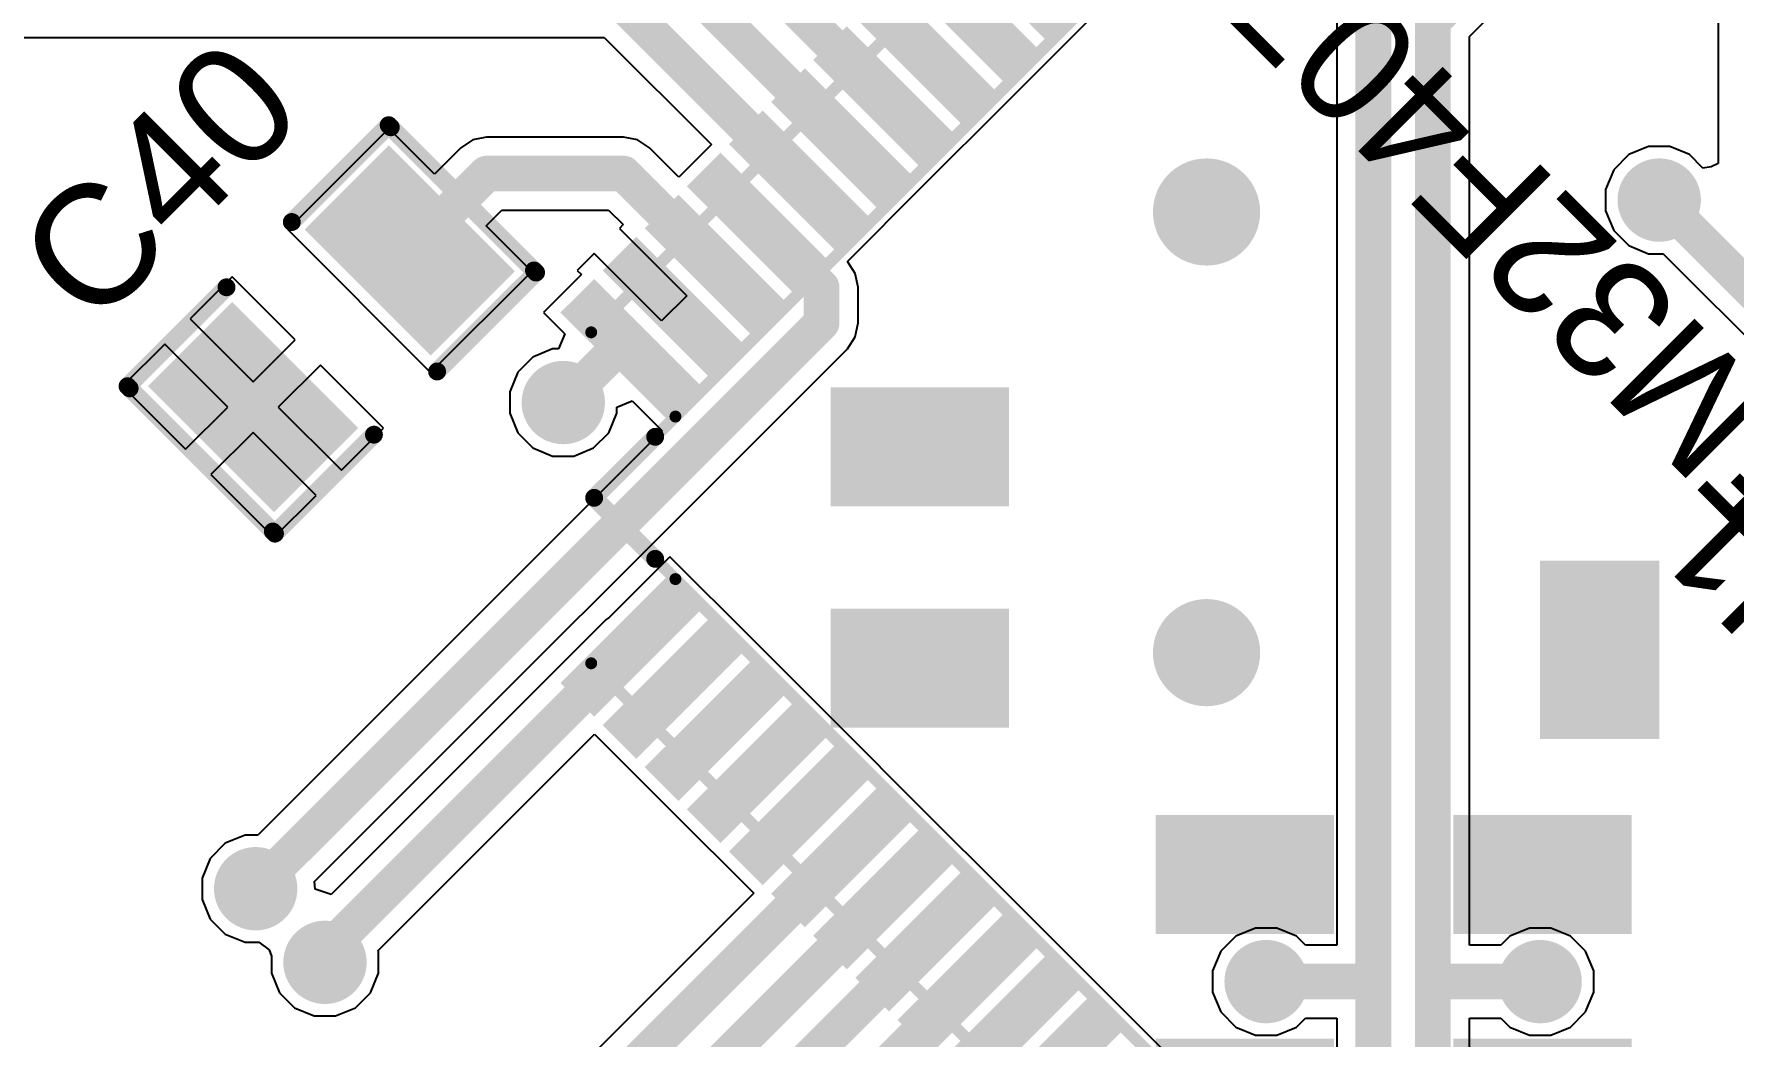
# Model space of a CAD drawing. Header units: millimetres. Extents: x 100 to 300, y 101 to 245.
# Drawn here: x 185.26 to 199.53, y 141.08 to 149.49 of the extents above; entities that cross this region are included whole.
import ezdxf

# ---------------------------------------------------------------- set-up
doc = ezdxf.new("R2010")
doc.units = ezdxf.units.MM
for name, color, linetype in [('BottomPaste', 16, 'Continuous'), ('BottomSolder', 6, 'Continuous'), ('Mechanical11', 56, 'Continuous'), ('Mechanical9', 56, 'Continuous'), ('TopLayer', 1, 'Continuous'), ('TopOverlay', 2, 'Continuous'), ('TopPaste', 8, 'Continuous'), ('TopSolder', 216, 'Continuous'), ('ViaHoleLayer', 16, 'Continuous')]:
    doc.layers.add(name, color=color, linetype=linetype)
doc.styles.add('Arial', font='', dxfattribs={"height": 0.2})
doc.styles.get('Arial').set_extended_font_data('Arial')

# ---------------------------------------------------------------- blocks, each defined once
blk = doc.blocks.new('RES0805_B_2')
at = {"layer": 'BottomPaste'}
for points in [[(-1.38779885, 0.7187006199999999), (-0.48779811, 0.7187006199999999), (-0.48779811, -0.67829938), (-1.38779885, -0.67829938)], [(0.49219993, 0.7187006199999999), (1.39220067, 0.7187006199999999), (1.39220067, -0.67829938), (0.49219993, -0.67829938)]]:
    blk.add_hatch(color=16, dxfattribs=at).paths.add_polyline_path(points)
at = {"layer": 'BottomSolder'}
for points in [[(-1.43779875, 0.76870052), (-0.43779821, 0.76870052), (-0.43779821, -0.72829928), (-1.43779875, -0.72829928)], [(0.44220003, 0.76870052), (1.44220057, 0.76870052), (1.44220057, -0.72829928), (0.44220003, -0.72829928)]]:
    blk.add_hatch(color=6, dxfattribs=at).paths.add_polyline_path(points)
blk = doc.blocks.new('RES0805_B_3')
at = {"layer": 'BottomPaste'}
for points in [[(-1.38779885, 0.7187031599999999), (-0.48779811, 0.7187031599999999), (-0.48779811, -0.6782968399999999), (-1.38779885, -0.6782968399999999)], [(0.49219993, 0.7187031599999999), (1.39220067, 0.7187031599999999), (1.39220067, -0.6782968399999999), (0.49219993, -0.6782968399999999)]]:
    blk.add_hatch(color=16, dxfattribs=at).paths.add_polyline_path(points)
at = {"layer": 'BottomSolder'}
for points in [[(-1.43779875, 0.76870306), (-0.43779821, 0.76870306), (-0.43779821, -0.72829674), (-1.43779875, -0.72829674)], [(0.44220003, 0.76870306), (1.44220057, 0.76870306), (1.44220057, -0.72829674), (0.44220003, -0.72829674)]]:
    blk.add_hatch(color=6, dxfattribs=at).paths.add_polyline_path(points)
blk = doc.blocks.new('LQFP100_66')
at = {"layer": 'TopLayer'}
for points in [[(0.8500008399999999, 8.34999981), (1.15000024, 8.34999981), (1.15000024, 7.14999967), (0.8500008399999999, 7.14999967)], [(1.34999984, 8.34999981), (1.64999924, 8.34999981), (1.64999924, 7.14999967), (1.34999984, 7.14999967)], [(1.84999884, 8.34999981), (2.14999824, 8.34999981), (2.14999824, 7.14999967), (1.84999884, 7.14999967)], [(2.34999784, 8.34999981), (2.64999724, 8.34999981), (2.64999724, 7.14999967), (2.34999784, 7.14999967)], [(2.84999684, 8.34999981), (3.14999624, 8.34999981), (3.14999624, 7.14999967), (2.84999684, 7.14999967)], [(3.34999584, 8.34999981), (3.64999524, 8.34999981), (3.64999524, 7.14999967), (3.34999584, 7.14999967)], [(3.84999484, 8.34999981), (4.14999424, 8.34999981), (4.14999424, 7.14999967), (3.84999484, 7.14999967)], [(4.34999384, 8.34999981), (4.64999324, 8.34999981), (4.64999324, 7.14999967), (4.34999384, 7.14999967)], [(4.84999284, 8.34999981), (5.14999224, 8.34999981), (5.14999224, 7.14999967), (4.84999284, 7.14999967)], [(5.349991839999999, 8.34999981), (5.649991239999999, 8.34999981), (5.649991239999999, 7.14999967), (5.349991839999999, 7.14999967)], [(5.84999084, 8.34999981), (6.149990239999999, 8.34999981), (6.149990239999999, 7.14999967), (5.84999084, 7.14999967)], [(8.34999981, 6.149990239999999), (8.34999981, 5.84999084), (7.14999967, 5.84999084), (7.14999967, 6.149990239999999)], [(8.34999981, 5.649991239999999), (8.34999981, 5.349991839999999), (7.14999967, 5.349991839999999), (7.14999967, 5.649991239999999)], [(8.34999981, 5.14999224), (8.34999981, 4.84999284), (7.14999967, 4.84999284), (7.14999967, 5.14999224)], [(8.34999981, 4.64999324), (8.34999981, 4.34999384), (7.14999967, 4.34999384), (7.14999967, 4.64999324)], [(8.34999981, 4.14999424), (8.34999981, 3.84999484), (7.14999967, 3.84999484), (7.14999967, 4.14999424)], [(8.34999981, 3.64999524), (8.34999981, 3.34999584), (7.14999967, 3.34999584), (7.14999967, 3.64999524)], [(8.34999981, 3.14999624), (8.34999981, 2.84999684), (7.14999967, 2.84999684), (7.14999967, 3.14999624)], [(8.34999981, 2.64999724), (8.34999981, 2.34999784), (7.14999967, 2.34999784), (7.14999967, 2.64999724)], [(8.34999981, 2.14999824), (8.34999981, 1.84999884), (7.14999967, 1.84999884), (7.14999967, 2.14999824)], [(8.34999981, 1.64999924), (8.34999981, 1.34999984), (7.14999967, 1.34999984), (7.14999967, 1.64999924)]]:
    blk.add_hatch(color=1, dxfattribs=at).paths.add_polyline_path(points)
at = {"layer": 'TopPaste'}
for points in [[(0.8500008399999999, 8.34999981), (1.15000024, 8.34999981), (1.15000024, 7.14999967), (0.8500008399999999, 7.14999967)], [(1.34999984, 8.34999981), (1.64999924, 8.34999981), (1.64999924, 7.14999967), (1.34999984, 7.14999967)], [(1.84999884, 8.34999981), (2.14999824, 8.34999981), (2.14999824, 7.14999967), (1.84999884, 7.14999967)], [(2.34999784, 8.34999981), (2.64999724, 8.34999981), (2.64999724, 7.14999967), (2.34999784, 7.14999967)], [(2.84999684, 8.34999981), (3.14999624, 8.34999981), (3.14999624, 7.14999967), (2.84999684, 7.14999967)], [(3.34999584, 8.34999981), (3.64999524, 8.34999981), (3.64999524, 7.14999967), (3.34999584, 7.14999967)], [(3.84999484, 8.34999981), (4.14999424, 8.34999981), (4.14999424, 7.14999967), (3.84999484, 7.14999967)], [(4.34999384, 8.34999981), (4.64999324, 8.34999981), (4.64999324, 7.14999967), (4.34999384, 7.14999967)], [(4.84999284, 8.34999981), (5.14999224, 8.34999981), (5.14999224, 7.14999967), (4.84999284, 7.14999967)], [(5.349991839999999, 8.34999981), (5.649991239999999, 8.34999981), (5.649991239999999, 7.14999967), (5.349991839999999, 7.14999967)], [(5.84999084, 8.34999981), (6.149990239999999, 8.34999981), (6.149990239999999, 7.14999967), (5.84999084, 7.14999967)], [(8.34999981, 6.149990239999999), (8.34999981, 5.84999084), (7.14999967, 5.84999084), (7.14999967, 6.149990239999999)], [(8.34999981, 5.649991239999999), (8.34999981, 5.349991839999999), (7.14999967, 5.349991839999999), (7.14999967, 5.649991239999999)], [(8.34999981, 5.14999224), (8.34999981, 4.84999284), (7.14999967, 4.84999284), (7.14999967, 5.14999224)], [(8.34999981, 4.64999324), (8.34999981, 4.34999384), (7.14999967, 4.34999384), (7.14999967, 4.64999324)], [(8.34999981, 4.14999424), (8.34999981, 3.84999484), (7.14999967, 3.84999484), (7.14999967, 4.14999424)], [(8.34999981, 3.64999524), (8.34999981, 3.34999584), (7.14999967, 3.34999584), (7.14999967, 3.64999524)], [(8.34999981, 3.14999624), (8.34999981, 2.84999684), (7.14999967, 2.84999684), (7.14999967, 3.14999624)], [(8.34999981, 2.64999724), (8.34999981, 2.34999784), (7.14999967, 2.34999784), (7.14999967, 2.64999724)], [(8.34999981, 2.14999824), (8.34999981, 1.84999884), (7.14999967, 1.84999884), (7.14999967, 2.14999824)], [(8.34999981, 1.64999924), (8.34999981, 1.34999984), (7.14999967, 1.34999984), (7.14999967, 1.64999924)]]:
    blk.add_hatch(color=8, dxfattribs=at).paths.add_polyline_path(points)
at = {"layer": 'TopSolder'}
for points in [[(0.8000009399999999, 8.39999971), (1.20000014, 8.39999971), (1.20000014, 7.09999977), (0.8000009399999999, 7.09999977)], [(1.29999994, 8.39999971), (1.69999914, 8.39999971), (1.69999914, 7.09999977), (1.29999994, 7.09999977)], [(1.79999894, 8.39999971), (2.19999814, 8.39999971), (2.19999814, 7.09999977), (1.79999894, 7.09999977)], [(2.29999794, 8.39999971), (2.69999714, 8.39999971), (2.69999714, 7.09999977), (2.29999794, 7.09999977)], [(2.79999694, 8.39999971), (3.19999614, 8.39999971), (3.19999614, 7.09999977), (2.79999694, 7.09999977)], [(3.29999594, 8.39999971), (3.69999514, 8.39999971), (3.69999514, 7.09999977), (3.29999594, 7.09999977)], [(3.799994939999999, 8.39999971), (4.19999414, 8.39999971), (4.19999414, 7.09999977), (3.799994939999999, 7.09999977)], [(4.299993939999999, 8.39999971), (4.69999314, 8.39999971), (4.69999314, 7.09999977), (4.299993939999999, 7.09999977)], [(4.79999294, 8.39999971), (5.199992139999999, 8.39999971), (5.199992139999999, 7.09999977), (4.79999294, 7.09999977)], [(5.299991939999999, 8.39999971), (5.69999114, 8.39999971), (5.69999114, 7.09999977), (5.299991939999999, 7.09999977)], [(5.79999094, 8.39999971), (6.19999014, 8.39999971), (6.19999014, 7.09999977), (5.79999094, 7.09999977)], [(8.39999971, 6.19999014), (8.39999971, 5.79999094), (7.09999977, 5.79999094), (7.09999977, 6.19999014)], [(8.39999971, 5.69999114), (8.39999971, 5.299991939999999), (7.09999977, 5.299991939999999), (7.09999977, 5.69999114)], [(8.39999971, 5.199992139999999), (8.39999971, 4.79999294), (7.09999977, 4.79999294), (7.09999977, 5.199992139999999)], [(8.39999971, 4.69999314), (8.39999971, 4.299993939999999), (7.09999977, 4.299993939999999), (7.09999977, 4.69999314)], [(8.39999971, 4.19999414), (8.39999971, 3.799994939999999), (7.09999977, 3.799994939999999), (7.09999977, 4.19999414)], [(8.39999971, 3.69999514), (8.39999971, 3.29999594), (7.09999977, 3.29999594), (7.09999977, 3.69999514)], [(8.39999971, 3.19999614), (8.39999971, 2.79999694), (7.09999977, 2.79999694), (7.09999977, 3.19999614)], [(8.39999971, 2.69999714), (8.39999971, 2.29999794), (7.09999977, 2.29999794), (7.09999977, 2.69999714)], [(8.39999971, 2.19999814), (8.39999971, 1.79999894), (7.09999977, 1.79999894), (7.09999977, 2.19999814)], [(8.39999971, 1.69999914), (8.39999971, 1.29999994), (7.09999977, 1.29999994), (7.09999977, 1.69999914)]]:
    blk.add_hatch(color=216, dxfattribs=at).paths.add_polyline_path(points)
at = {"layer": 'Mechanical11', "const_width": 0.0999998}
for points in [[(6.13499916, 8.09999904), (-6.13499916, 8.09999904)], [(6.13499916, 8.09999904), (6.13499916, 7.10000104)], [(7.10000104, 7.10000104), (-7.10000104, 7.10000104)], [(7.10000104, 7.10000104), (7.10000104, -7.10000104)], [(8.09999904, 6.13499916), (7.10000104, 6.13499916)], [(8.09999904, 6.13499916), (8.09999904, -6.13499916)]]:
    blk.add_lwpolyline(points, dxfattribs=at)
at = {"layer": 'Mechanical11', "const_width": 0.0499999}
for points in [[(6.110000479999999, 8.09999904, 1), (6.15999784, 8.09999904, 1)], [(6.110000479999999, 8.09999904, 1), (6.15999784, 8.09999904, 1)], [(6.110000479999999, 7.10000104, 1), (6.15999784, 7.10000104, 1)], [(7.075002359999999, 7.10000104, 1), (7.124999719999999, 7.10000104, 1)], [(7.075002359999999, 7.10000104, 1), (7.124999719999999, 7.10000104, 1)], [(7.075002359999999, 6.13499916, 1), (7.124999719999999, 6.13499916, 1)], [(8.07500036, 6.13499916, 1), (8.12499772, 6.13499916, 1)], [(8.07500036, 6.13499916, 1), (8.12499772, 6.13499916, 1)]]:
    blk.add_lwpolyline(points, format="xyb", close=True, dxfattribs=at)
at = {"layer": 'TopOverlay', "const_width": 0.1499997}
for points in [[(7.10000104, 7.10000104), (6.37500122, 7.100003579999999)], [(7.10000104, 7.10000104), (7.100003579999999, 6.37500122)]]:
    blk.add_lwpolyline(points, dxfattribs=at)
at = {"layer": 'TopOverlay', "const_width": 0.07499858}
for points in [[(6.33750066, 7.100003579999999, 1), (6.412501779999999, 7.100003579999999, 1)], [(7.06250048, 7.10000104, 1), (7.137501599999999, 7.10000104, 1)], [(7.06250048, 7.10000104, 1), (7.137501599999999, 7.10000104, 1)], [(7.062503019999999, 6.37500122, 1), (7.137504139999999, 6.37500122, 1)]]:
    blk.add_lwpolyline(points, format="xyb", close=True, dxfattribs=at)
at = {"layer": 'Mechanical9'}
for s, p in [('U1', (-1.20000014, 0.15500096)), ('STM32F407VGT6', (-1.08000038, -0.49500028))]:
    blk.add_text(s, height=1.00000054, dxfattribs=at).set_placement(p)
blk = doc.blocks.new('CAP0805_165')
at = {"layer": 'TopLayer'}
for points in [[(-1.37900029, 0.70449948), (-0.47899955, 0.70449948), (-0.47899955, -0.69250052), (-1.37900029, -0.69250052)], [(0.48100107, 0.70449948), (1.38100181, 0.70449948), (1.38100181, -0.69250052), (0.48100107, -0.69250052)]]:
    blk.add_hatch(color=1, dxfattribs=at).paths.add_polyline_path(points)
at = {"layer": 'TopPaste'}
for points in [[(-1.37900029, 0.70449948), (-0.47899955, 0.70449948), (-0.47899955, -0.69250052), (-1.37900029, -0.69250052)], [(0.48100107, 0.70449948), (1.38100181, 0.70449948), (1.38100181, -0.69250052), (0.48100107, -0.69250052)]]:
    blk.add_hatch(color=8, dxfattribs=at).paths.add_polyline_path(points)
at = {"layer": 'TopSolder'}
for points in [[(-1.42900019, 0.7544993799999999), (-0.42899965, 0.7544993799999999), (-0.42899965, -0.7425004199999999), (-1.42900019, -0.7425004199999999)], [(0.4310011699999999, 0.7544993799999999), (1.43100171, 0.7544993799999999), (1.43100171, -0.7425004199999999), (0.4310011699999999, -0.7425004199999999)]]:
    blk.add_hatch(color=216, dxfattribs=at).paths.add_polyline_path(points)
at = {"layer": 'TopOverlay', "const_width": 0.1499997}
for points in [[(-1.55000198, 0.8750020599999999), (-0.37500052, 0.8750020599999999)], [(-1.54999944, 0.8499983), (-1.54999944, -0.8499983)], [(0.3999992, 0.87499952), (1.54999944, 0.87499952)], [(1.54999944, 0.8499983), (1.54999944, -0.85000338)], [(-1.55000198, -0.8750020599999999), (-0.37500052, -0.8750020599999999)], [(0.37500052, -0.8750045999999999), (1.54999944, -0.8750045999999999)]]:
    blk.add_lwpolyline(points, dxfattribs=at)
at = {"layer": 'TopOverlay', "const_width": 0.07499858}
for points in [[(-1.58750254, 0.8750020599999999, 1), (-1.51250142, 0.8750020599999999, 1)], [(-1.5875, 0.8499983, 1), (-1.51249888, 0.8499983, 1)], [(-0.41250108, 0.8750020599999999, 1), (-0.33749996, 0.8750020599999999, 1)], [(0.36249864, 0.87499952, 1), (0.43749976, 0.87499952, 1)], [(1.51249888, 0.87499952, 1), (1.5875, 0.87499952, 1)], [(1.51249888, 0.8499983, 1), (1.5875, 0.8499983, 1)], [(-1.58750254, -0.8750020599999999, 1), (-1.51250142, -0.8750020599999999, 1)], [(-1.5875, -0.8499983, 1), (-1.51249888, -0.8499983, 1)], [(-0.41250108, -0.8750020599999999, 1), (-0.33749996, -0.8750020599999999, 1)], [(0.33749996, -0.8750045999999999, 1), (0.41250108, -0.8750045999999999, 1)], [(1.51249888, -0.85000338, 1), (1.5875, -0.85000338, 1)], [(1.51249888, -0.8750045999999999, 1), (1.5875, -0.8750045999999999, 1)]]:
    blk.add_lwpolyline(points, format="xyb", close=True, dxfattribs=at)
blk = doc.blocks.new('CAP0805_B_170')
at = {"layer": 'BottomPaste'}
for points in [[(-1.37900029, 0.69250052), (-0.47899955, 0.69250052), (-0.47899955, -0.70449948), (-1.37900029, -0.70449948)], [(0.48100107, 0.69250052), (1.38100181, 0.69250052), (1.38100181, -0.70449948), (0.48100107, -0.70449948)]]:
    blk.add_hatch(color=16, dxfattribs=at).paths.add_polyline_path(points)
at = {"layer": 'BottomSolder'}
for points in [[(-1.42900019, 0.7425004199999999), (-0.42899965, 0.7425004199999999), (-0.42899965, -0.7544993799999999), (-1.42900019, -0.7544993799999999)], [(0.4310011699999999, 0.7425004199999999), (1.43100171, 0.7425004199999999), (1.43100171, -0.7544993799999999), (0.4310011699999999, -0.7544993799999999)]]:
    blk.add_hatch(color=6, dxfattribs=at).paths.add_polyline_path(points)
blk = doc.blocks.new('CAP0805_B_177')
at = {"layer": 'BottomPaste'}
for points in [[(-1.37900029, 0.69250052), (-0.47899955, 0.69250052), (-0.47899955, -0.70449948), (-1.37900029, -0.70449948)], [(0.48100107, 0.69250052), (1.38100181, 0.69250052), (1.38100181, -0.70449948), (0.48100107, -0.70449948)]]:
    blk.add_hatch(color=16, dxfattribs=at).paths.add_polyline_path(points)
at = {"layer": 'BottomSolder'}
for points in [[(-1.42900019, 0.7425004199999999), (-0.42899965, 0.7425004199999999), (-0.42899965, -0.7544993799999999), (-1.42900019, -0.7544993799999999)], [(0.4310011699999999, 0.7425004199999999), (1.43100171, 0.7425004199999999), (1.43100171, -0.7544993799999999), (0.4310011699999999, -0.7544993799999999)]]:
    blk.add_hatch(color=6, dxfattribs=at).paths.add_polyline_path(points)

msp = doc.modelspace()

# ---------------------------------------------------------------- hatches: boundary and pattern name
at = {"layer": 'BottomSolder'}
h = msp.add_hatch(color=6, dxfattribs=at)
edge = h.paths.add_edge_path()
edge.add_arc((195.10000096, 148.00000118), 0.4499991, 0, 360)
h = msp.add_hatch(color=6, dxfattribs=at)
edge = h.paths.add_edge_path()
edge.add_arc((198.90000098, 148.10000098), 0.3499993, 0, 360)
h = msp.add_hatch(color=6, dxfattribs=at)
edge = h.paths.add_edge_path()
edge.add_arc((189.69999906, 146.3999993), 0.3499993, 0, 360)
h = msp.add_hatch(color=6, dxfattribs=at)
edge = h.paths.add_edge_path()
edge.add_arc((195.10000096, 144.30000096), 0.4499991, 0, 360)
h = msp.add_hatch(color=6, dxfattribs=at)
edge = h.paths.add_edge_path()
edge.add_arc((187.11793666, 142.31795514), 0.3499993, 0, 360)
h = msp.add_hatch(color=6, dxfattribs=at)
edge = h.paths.add_edge_path()
edge.add_arc((187.6996246, 141.6997166), 0.3499993, 0, 360)
h = msp.add_hatch(color=6, dxfattribs=at)
edge = h.paths.add_edge_path()
edge.add_arc((195.59999996, 141.53779668), 0.3499993, 0, 360)
h = msp.add_hatch(color=6, dxfattribs=at)
edge = h.paths.add_edge_path()
edge.add_arc((197.90000044, 141.53779668), 0.3499993, 0, 360)
at = {"layer": 'TopLayer'}
h = msp.add_hatch(color=1, dxfattribs=at)
edge = h.paths.add_edge_path()
edge.add_arc((195.10000096, 148.00000118), 0.3999992, 0, 360)
h = msp.add_hatch(color=1, dxfattribs=at)
edge = h.paths.add_edge_path()
edge.add_arc((198.90000098, 148.10000098), 0.2999994, 0, 360)
h = msp.add_hatch(color=1, dxfattribs=at)
edge = h.paths.add_edge_path()
edge.add_arc((189.69999906, 146.3999993), 0.2999994, 0, 360)
h = msp.add_hatch(color=1, dxfattribs=at)
edge = h.paths.add_edge_path()
edge.add_arc((195.10000096, 144.30000096), 0.3999992, 0, 360)
h = msp.add_hatch(color=1, dxfattribs=at)
edge = h.paths.add_edge_path()
edge.add_arc((187.11793666, 142.31795514), 0.2999994, 0, 360)
h = msp.add_hatch(color=1, dxfattribs=at)
edge = h.paths.add_edge_path()
edge.add_arc((187.6996246, 141.6997166), 0.2999994, 0, 360)
h = msp.add_hatch(color=1, dxfattribs=at)
edge = h.paths.add_edge_path()
edge.add_arc((195.59999996, 141.53779668), 0.2999994, 0, 360)
h = msp.add_hatch(color=1, dxfattribs=at)
edge = h.paths.add_edge_path()
edge.add_arc((197.90000044, 141.53779668), 0.2999994, 0, 360)
at = {"layer": 'TopSolder'}
h = msp.add_hatch(color=216, dxfattribs=at)
edge = h.paths.add_edge_path()
edge.add_arc((195.10000096, 148.00000118), 0.4499991, 0, 360)
h = msp.add_hatch(color=216, dxfattribs=at)
edge = h.paths.add_edge_path()
edge.add_arc((198.90000098, 148.10000098), 0.3499993, 0, 360)
h = msp.add_hatch(color=216, dxfattribs=at)
edge = h.paths.add_edge_path()
edge.add_arc((189.69999906, 146.3999993), 0.3499993, 0, 360)
h = msp.add_hatch(color=216, dxfattribs=at)
edge = h.paths.add_edge_path()
edge.add_arc((195.10000096, 144.30000096), 0.4499991, 0, 360)
h = msp.add_hatch(color=216, dxfattribs=at)
edge = h.paths.add_edge_path()
edge.add_arc((187.11793666, 142.31795514), 0.3499993, 0, 360)
h = msp.add_hatch(color=216, dxfattribs=at)
edge = h.paths.add_edge_path()
edge.add_arc((187.6996246, 141.6997166), 0.3499993, 0, 360)
h = msp.add_hatch(color=216, dxfattribs=at)
edge = h.paths.add_edge_path()
edge.add_arc((195.59999996, 141.53779668), 0.3499993, 0, 360)
h = msp.add_hatch(color=216, dxfattribs=at)
edge = h.paths.add_edge_path()
edge.add_arc((197.90000044, 141.53779668), 0.3499993, 0, 360)
at = {"layer": 'ViaHoleLayer'}
h = msp.add_hatch(color=16, dxfattribs=at)
edge = h.paths.add_edge_path()
edge.add_arc((195.10000096, 148.00000118), 0.2499995, 0, 360)
h = msp.add_hatch(color=16, dxfattribs=at)
edge = h.paths.add_edge_path()
edge.add_arc((198.90000098, 148.10000098), 0.1499997, 0, 360)
h = msp.add_hatch(color=16, dxfattribs=at)
edge = h.paths.add_edge_path()
edge.add_arc((189.69999906, 146.3999993), 0.1499997, 0, 360)
h = msp.add_hatch(color=16, dxfattribs=at)
edge = h.paths.add_edge_path()
edge.add_arc((195.10000096, 144.30000096), 0.2499995, 0, 360)
h = msp.add_hatch(color=16, dxfattribs=at)
edge = h.paths.add_edge_path()
edge.add_arc((187.11793666, 142.31795514), 0.1499997, 0, 360)
h = msp.add_hatch(color=16, dxfattribs=at)
edge = h.paths.add_edge_path()
edge.add_arc((187.6996246, 141.6997166), 0.1499997, 0, 360)
h = msp.add_hatch(color=16, dxfattribs=at)
edge = h.paths.add_edge_path()
edge.add_arc((195.59999996, 141.53779668), 0.1499997, 0, 360)
h = msp.add_hatch(color=16, dxfattribs=at)
edge = h.paths.add_edge_path()
edge.add_arc((197.90000044, 141.53779668), 0.1499997, 0, 360)

# ---------------------------------------------------------------- linework, layer by layer
at = {"layer": 'TopLayer'}
for p, q in [((197.30587666, 149.47330024), (198.98257638, 151.14999996)), ((199.39412242, 151.1781203), (199.39412242, 148.40820966)), ((196.19412374, 150.49998856), (196.19412374, 141.84367618)), ((193.42391084, 148.92340548), (194.13101636, 149.630511)), ((156.87111882, 149.46606378), (190.0445145, 149.46606378)), ((190.0445145, 149.46606378), (190.94488354, 148.56569474)), ((197.30587666, 141.84367364), (197.30587666, 149.47330024)), ((192.71680532, 148.21629996), (193.42391084, 148.92340548)), ((188.23538426, 148.70101832), (187.38685916, 147.85249322)), ((188.61907666, 148.31732592), (188.23538426, 148.70101832)), ((188.9396399, 148.6049606), (188.84040464, 148.53865644)), ((189.05669326, 148.62824732), (188.9396399, 148.6049606)), ((189.05670596, 148.62824478), (189.05669326, 148.62824732)), ((190.20656396, 148.62824478), (189.05670596, 148.62824478)), ((190.20657666, 148.62824732), (190.20656396, 148.62824478)), ((190.32363002, 148.6049606), (190.20657666, 148.62824732)), ((190.42286528, 148.53865644), (190.32363002, 148.6049606)), ((190.94488354, 148.56569474), (190.67035526, 148.29116646)), ((188.84039956, 148.53864882), (188.61907666, 148.31732592)), ((188.84040464, 148.53865644), (188.84039956, 148.53864882)), ((190.67035526, 148.29116646), (190.42286528, 148.53865644)), ((198.64509674, 148.4814912), (198.51851076, 148.35490522)), ((198.81049138, 148.55000008), (198.64509674, 148.4814912)), ((198.98951058, 148.55000008), (198.81049138, 148.55000008)), ((199.15490522, 148.4814912), (198.98951058, 148.55000008)), ((199.26712242, 148.369274), (199.15490522, 148.4814912)), ((198.51851076, 148.35490522), (198.45000188, 148.18951058)), ((199.33470166, 148.38008932), (199.26712242, 148.369274)), ((199.39412242, 148.40820966), (199.33470166, 148.38008932)), ((192.08456884, 147.58406348), (192.71680532, 148.21629996)), ((198.45000188, 148.18951058), (198.45000188, 148.01049138)), ((189.05165136, 147.88475122), (189.183391, 148.01649086)), ((189.183391, 148.01649086), (190.07987638, 148.01649086)), ((190.07987638, 148.01649086), (190.20242376, 147.89394602)), ((198.45000188, 148.01049138), (198.51851076, 147.84509674)), ((187.38685916, 147.85249322), (188.58681866, 146.65253372)), ((189.43534376, 147.50105882), (189.05165136, 147.88475122)), ((190.20242376, 147.89394602), (190.17122494, 147.8627472)), ((190.17122494, 147.8627472), (190.73691088, 147.2970638)), ((198.51851076, 147.84509674), (198.64509674, 147.71851076)), ((198.64509674, 147.71851076), (198.81049138, 147.65000188)), ((189.9590943, 147.65061656), (189.81767218, 147.50919444)), ((190.5247777, 147.08493316), (189.9590943, 147.65061656)), ((192.08457138, 147.58405586), (192.08456884, 147.58406348)), ((192.150873, 147.48482568), (192.08457138, 147.58405586)), ((198.81049138, 147.65000188), (198.93162906, 147.65000188)), ((198.93162906, 147.65000188), (205.44056448, 141.14106646)), ((186.92016464, 147.45650976), (186.56661442, 147.10295954)), ((187.44942952, 146.92724488), (186.92016464, 147.45650976)), ((188.58681866, 146.65253372), (189.43534376, 147.50105882)), ((189.85302644, 147.47383764), (189.53483048, 147.15564168)), ((189.81767218, 147.50919444), (189.85302644, 147.47383764)), ((192.17415718, 147.36776978), (192.150873, 147.48482568)), ((190.73691088, 147.2970638), (190.5247777, 147.08493316)), ((192.17415718, 147.0683114), (192.17415718, 147.36776978)), ((189.53483048, 147.15564168), (189.71347376, 146.9769984)), ((186.56661442, 147.10295954), (187.0958793, 146.57369466)), ((192.150873, 146.95124534), (192.17415972, 147.0682987)), ((192.17415972, 147.0682987), (192.17415718, 147.0683114)), ((186.35448378, 146.8908289), (186.00092848, 146.5372736)), ((186.88374612, 146.36156402), (186.35448378, 146.8908289)), ((187.0958793, 146.57369466), (187.44942952, 146.92724488)), ((187.61093034, 142.37837158), (192.08456884, 146.85201008)), ((189.61048946, 146.8499984), (189.44509482, 146.78148952)), ((189.66086782, 146.8499984), (189.61048946, 146.8499984)), ((189.71347376, 146.9769984), (189.66086782, 146.8499984)), ((192.08456884, 146.85201008), (192.150873, 146.95124534)), ((187.66156016, 146.71511424), (187.30800994, 146.36156402)), ((188.1908352, 146.1858392), (187.66156016, 146.71511424)), ((189.44509482, 146.78148952), (189.31850884, 146.65490354)), ((189.31850884, 146.65490354), (189.24999996, 146.4895089)), ((186.00092848, 146.5372736), (186.53019336, 146.00800872)), ((189.24999996, 146.4895089), (189.24999996, 146.3104897)), ((186.53019336, 146.00800872), (186.88374612, 146.36156402)), ((187.30800994, 146.36156402), (187.83728498, 145.83228898)), ((189.24999996, 146.3104897), (189.31850884, 146.14509506)), ((190.08148928, 146.14509506), (190.14999816, 146.3104897)), ((190.14999816, 146.36086806), (190.27699816, 146.413474)), ((190.14999816, 146.3104897), (190.14999816, 146.36086806)), ((190.27699816, 146.413474), (190.52893822, 146.16153394)), ((187.0958793, 146.14943084), (186.742324, 145.79587808)), ((187.62515434, 145.62015834), (187.0958793, 146.14943084)), ((190.52893822, 146.16153394), (187.13535852, 142.76795424)), ((187.83728498, 145.83228898), (188.1908352, 146.1858392)), ((189.31850884, 146.14509506), (189.44509482, 146.01850908)), ((189.9549033, 146.01850908), (190.08148928, 146.14509506)), ((189.44509482, 146.01850908), (189.61048946, 145.9500002)), ((189.78950866, 145.9500002), (189.9549033, 146.01850908)), ((189.61048946, 145.9500002), (189.78950866, 145.9500002)), ((186.742324, 145.79587808), (187.27159904, 145.26660304)), ((187.27159904, 145.26660304), (187.62515434, 145.62015834)), ((190.59548876, 145.1050184), (190.08606128, 144.59559092)), ((191.30259428, 144.39791288), (190.59548876, 145.1050184)), ((190.06100164, 144.57884724), (187.75090212, 142.26874772)), ((190.08606128, 144.59559092), (190.06100164, 144.57884724)), ((192.0096998, 143.69080736), (191.30259428, 144.39791288)), ((188.14579084, 141.79848196), (189.96324974, 143.61594086)), ((189.96324974, 143.61594086), (190.59548876, 142.98370184)), ((192.71680532, 142.98370184), (192.0096998, 143.69080736)), ((190.59548876, 142.98370184), (191.2984363, 142.2807543)), ((193.42391084, 142.27659632), (192.71680532, 142.98370184)), ((187.02842706, 142.76795424), (186.86303242, 142.69944536)), ((187.13535852, 142.76795424), (187.02842706, 142.76795424)), ((186.73644644, 142.57285938), (186.66793756, 142.40746474)), ((186.86303242, 142.69944536), (186.73644644, 142.57285938)), ((186.66793756, 142.40746474), (186.66793756, 142.22844554)), ((191.2984363, 142.2807543), (186.82355828, 137.80587628)), ((187.61793312, 142.31538466), (187.61093034, 142.37837158)), ((187.75090212, 142.26874772), (187.61793312, 142.31538466)), ((194.13101636, 141.5694908), (193.42391084, 142.27659632)), ((186.66793756, 142.22844554), (186.73644644, 142.0630509)), ((186.73644644, 142.0630509), (186.86303242, 141.93646492)), ((186.86303242, 141.93646492), (187.02842706, 141.86795604)), ((187.02842706, 141.86795604), (187.14477176, 141.86795604)), ((187.14477176, 141.86795604), (187.23061614, 141.80349592)), ((195.34509572, 141.9192869), (195.21850974, 141.79270092)), ((195.51049036, 141.98779578), (195.34509572, 141.9192869)), ((195.68950956, 141.98779578), (195.51049036, 141.98779578)), ((195.8549042, 141.9192869), (195.68950956, 141.98779578)), ((195.93051492, 141.84367618), (195.8549042, 141.9192869)), ((197.6450962, 141.9192869), (197.56948294, 141.84367364)), ((197.81049084, 141.98779578), (197.6450962, 141.9192869)), ((197.98951004, 141.98779578), (197.81049084, 141.98779578)), ((198.15490468, 141.9192869), (197.98951004, 141.98779578)), ((198.28149066, 141.79270092), (198.15490468, 141.9192869)), ((187.23061614, 141.80349592), (187.2496255, 141.75062328)), ((187.2496255, 141.75062328), (187.2496255, 141.610207)), ((188.1496237, 141.7892262), (188.14579084, 141.79848196)), ((188.1496237, 141.610207), (188.1496237, 141.7892262)), ((195.21850974, 141.79270092), (195.15000086, 141.62730628)), ((196.19412374, 141.84367618), (195.93051492, 141.84367618)), ((197.56948294, 141.84367364), (197.30587666, 141.84367364)), ((198.34999954, 141.62730628), (198.28149066, 141.79270092)), ((187.2496255, 141.610207), (187.31813438, 141.44481236)), ((188.08111482, 141.44481236), (188.1496237, 141.610207)), ((194.83812188, 140.86238528), (194.13101636, 141.5694908)), ((195.15000086, 141.62730628), (195.15000086, 141.44828708)), ((198.34999954, 141.44828708), (198.34999954, 141.62730628)), ((187.31813438, 141.44481236), (187.44472036, 141.31822638)), ((187.95452884, 141.31822638), (188.08111482, 141.44481236)), ((195.15000086, 141.44828708), (195.21850974, 141.28289244)), ((198.28149066, 141.28289244), (198.34999954, 141.44828708)), ((187.44472036, 141.31822638), (187.610115, 141.2497175)), ((187.7891342, 141.2497175), (187.95452884, 141.31822638)), ((195.21850974, 141.28289244), (195.34509572, 141.15630646)), ((198.15490468, 141.15630646), (198.28149066, 141.28289244)), ((187.610115, 141.2497175), (187.7891342, 141.2497175)), ((195.34509572, 141.15630646), (195.51049036, 141.08779758)), ((195.68950956, 141.08779758), (195.8549042, 141.15630646)), ((195.8549042, 141.15630646), (195.93052, 141.23192226)), ((195.93052, 141.23192226), (196.19412374, 141.23192226)), ((196.19412374, 141.23192226), (196.19412374, 139.67231654)), ((197.30587666, 139.06448946), (197.30587666, 141.23191972)), ((197.30587666, 141.23191972), (197.56948294, 141.23191972)), ((197.56948294, 141.23191972), (197.6450962, 141.15630646)), ((197.6450962, 141.15630646), (197.81049084, 141.08779758)), ((197.98951004, 141.08779758), (198.15490468, 141.15630646)), ((195.51049036, 141.08779758), (195.68950956, 141.08779758)), ((197.81049084, 141.08779758), (197.98951004, 141.08779758))]:
    msp.add_line(p, q, dxfattribs=at)
at = {"layer": 'TopLayer', "const_width": 0.2999994}
for points in [[(196.9999997, 149.60000052), (198.99999824, 151.59999906)], [(190.80761432, 151.25685776), (192.75215958, 149.3123125)], [(190.59548622, 150.76188034), (192.39860682, 148.95875974)], [(196.5000007, 141.53779922), (196.5000007, 150.50000126)], [(190.38335304, 150.266908), (192.04505406, 148.60520698)], [(190.17121478, 149.77194074), (191.6915013, 148.25165422)], [(196.9999997, 141.53779668), (196.9999997, 149.60000052)], [(188.41110146, 147.67677602), (189.05669326, 148.32236782)], [(189.05669326, 148.32236782), (190.20657666, 148.32236782)], [(190.20657666, 148.32236782), (190.98439578, 147.5445487)], [(198.90000098, 148.10000098), (198.9142072, 148.10000098)], [(198.9142072, 148.10000098), (206.18718224, 140.82702594)], [(191.33794854, 147.89810146), (191.86828022, 147.36776978)], [(191.86828022, 147.0682987), (191.86828022, 147.36776978)], [(187.11793666, 142.31795514), (191.86828022, 147.0682987)], [(189.69999906, 146.3999993), (190.2073666, 146.90736684)], [(190.2073666, 146.90736684), (190.27729026, 146.83744318)], [(187.75702606, 141.84229442), (190.27729026, 144.36255862)], [(186.95025856, 137.49999932), (192.04505406, 142.59479482)], [(187.10566846, 136.9483037), (192.39860682, 142.24124206)], [(187.26446926, 136.39999898), (192.75215958, 141.8876893)], [(187.75702606, 141.75711806), (187.75702606, 141.84229442)], [(187.6996246, 141.6997166), (187.75702606, 141.75711806)], [(187.47157578, 135.89999998), (193.10571234, 141.53413654)], [(195.6000025, 141.53779922), (196.5000007, 141.53779922)], [(196.5000007, 139.27158582), (196.5000007, 141.53779922)], [(196.9999997, 141.53779668), (197.90000044, 141.53779668)], [(196.9999997, 139.06447676), (196.9999997, 141.53779668)]]:
    msp.add_lwpolyline(points, dxfattribs=at)
at = {"layer": 'TopLayer', "const_width": 0.1499997}
for points in [[(196.92500112, 149.60000052, 1), (197.07499828, 149.60000052, 1)], [(196.92500112, 149.60000052, 1), (197.07499828, 149.60000052, 1)], [(192.677161, 149.3123125, 1), (192.82715816, 149.3123125, 1)], [(192.32360824, 148.95875974, 1), (192.4736054, 148.95875974, 1)], [(191.97005548, 148.60520698, 1), (192.12005264, 148.60520698, 1)], [(188.98169468, 148.32236782, 1), (189.13169184, 148.32236782, 1)], [(188.98169468, 148.32236782, 1), (189.13169184, 148.32236782, 1)], [(190.13157808, 148.32236782, 1), (190.28157524, 148.32236782, 1)], [(190.13157808, 148.32236782, 1), (190.28157524, 148.32236782, 1)], [(191.61650272, 148.25165422, 1), (191.76649988, 148.25165422, 1)], [(198.8250024, 148.10000098, 1), (198.97499956, 148.10000098, 1)], [(198.83920862, 148.10000098, 1), (198.98920578, 148.10000098, 1)], [(198.83920862, 148.10000098, 1), (198.98920578, 148.10000098, 1)], [(191.26294996, 147.89810146, 1), (191.41294712, 147.89810146, 1)], [(188.33610288, 147.67677602, 1), (188.48610004, 147.67677602, 1)], [(190.9093972, 147.5445487, 1), (191.05939436, 147.5445487, 1)], [(191.79328164, 147.36776978, 1), (191.9432788, 147.36776978, 1)], [(191.79328164, 147.36776978, 1), (191.9432788, 147.36776978, 1)], [(191.79328164, 147.0682987, 1), (191.9432788, 147.0682987, 1)], [(191.79328164, 147.0682987, 1), (191.9432788, 147.0682987, 1)], [(190.13236802, 146.90736684, 1), (190.28236518, 146.90736684, 1)], [(190.13236802, 146.90736684, 1), (190.28236518, 146.90736684, 1)], [(190.20229168, 146.83744318, 1), (190.35228884, 146.83744318, 1)], [(189.62500048, 146.3999993, 1), (189.77499764, 146.3999993, 1)], [(190.20229168, 144.36255862, 1), (190.35228884, 144.36255862, 1)], [(191.97005548, 142.59479482, 1), (192.12005264, 142.59479482, 1)], [(187.04293808, 142.31795514, 1), (187.19293524, 142.31795514, 1)], [(192.32360824, 142.24124206, 1), (192.4736054, 142.24124206, 1)], [(187.68202748, 141.84229442, 1), (187.83202464, 141.84229442, 1)], [(187.68202748, 141.84229442, 1), (187.83202464, 141.84229442, 1)], [(192.677161, 141.8876893, 1), (192.82715816, 141.8876893, 1)], [(187.62462602, 141.6997166, 1), (187.77462318, 141.6997166, 1)], [(187.68202748, 141.75711806, 1), (187.83202464, 141.75711806, 1)], [(187.68202748, 141.75711806, 1), (187.83202464, 141.75711806, 1)], [(193.03071376, 141.53413654, 1), (193.18071092, 141.53413654, 1)], [(195.52500392, 141.53779922, 1), (195.67500108, 141.53779922, 1)], [(196.42500212, 141.53779922, 1), (196.57499928, 141.53779922, 1)], [(196.42500212, 141.53779922, 1), (196.57499928, 141.53779922, 1)], [(196.42500212, 141.53779922, 1), (196.57499928, 141.53779922, 1)], [(196.92500112, 141.53779668, 1), (197.07499828, 141.53779668, 1)], [(196.92500112, 141.53779668, 1), (197.07499828, 141.53779668, 1)], [(196.92500112, 141.53779668, 1), (197.07499828, 141.53779668, 1)], [(197.82500186, 141.53779668, 1), (197.97499902, 141.53779668, 1)]]:
    msp.add_lwpolyline(points, format="xyb", close=True, dxfattribs=at)

# ---------------------------------------------------------------- block references
for name, p, rotation in [('LQFP100_66', (200.00000132, 145.6000009), 135), ('CAP0805_165', (187.75702606, 147.01421702), 45), ('CAP0805_B_170', (192.70000068, 145.09999936), 270), ('CAP0805_B_177', (199.33100342, 144.3179867), 180), ('RES0805_B_3', (195.40000036, 141.49999894), 270), ('RES0805_B_2', (197.90000044, 141.49999894), 270)]:
    msp.add_blockref(name, p, dxfattribs=dict(rotation=rotation))

# ---------------------------------------------------------------- texts
at = {"layer": 'TopOverlay', "style": 'Arial'}
msp.add_text('C40', height=1.00000054, rotation=45, dxfattribs=at).set_placement((185.74999934, 147.00000064))

doc.saveas('drawing.dxf')
